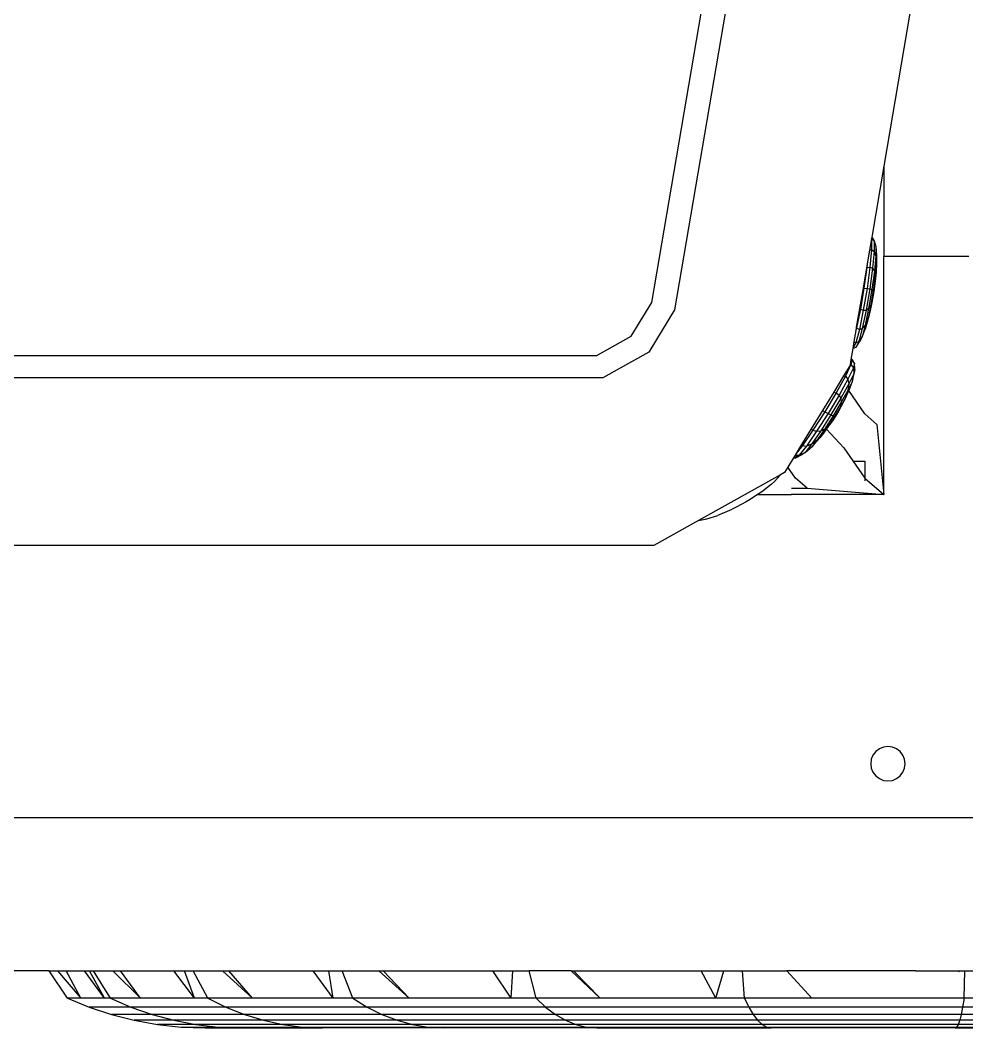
# Model space of a CAD drawing. Header units: inches. Extents: x -625442 to 34963, y -27993 to 66986.
# Drawn here: x 3347.11 to 3374.65, y 21991.6 to 22020.91 of the extents above; entities that cross this region are included whole.
import ezdxf

# ---------------------------------------------------------------- set-up
doc = ezdxf.new("R2010")
doc.units = ezdxf.units.IN
doc.header["$LTSCALE"] = 0.5
doc.header["$MEASUREMENT"] = 0
doc.layers.add('P-FURNITURE', color=201, linetype='Continuous')

# ---------------------------------------------------------------- blocks, each defined once
blk = doc.blocks.new('John Deere pl')
for p, q in [((6.205, 1.6051), (6.2717, 1.9963)), ((6.2993, 1.9943), (6.2315, 1.5966)), ((6.5107, 1.9792), (6.4739, 1.7631)), ((6.4739, 1.7631), (6.4598, 1.6809)), ((6.4739, 1.7631), (6.4739, 1.6589)), ((6.4595, 1.6791), (6.4572, 1.6657)), ((6.4596, 1.6795), (6.4595, 1.6791)), ((6.4595, 1.6791), (6.4597, 1.6792)), ((6.4598, 1.6809), (6.4596, 1.6795)), ((6.4596, 1.6795), (6.4597, 1.6792)), ((6.4597, 1.6792), (6.4596, 1.6665)), ((6.4597, 1.6792), (6.4627, 1.6766)), ((6.461, 1.6798), (6.4598, 1.6809)), ((6.461, 1.6798), (6.4627, 1.6766)), ((6.4627, 1.6766), (6.4626, 1.6643)), ((6.4627, 1.6766), (6.4646, 1.67)), ((6.4646, 1.67), (6.4645, 1.6614)), ((6.4646, 1.67), (6.4653, 1.6597)), ((6.4572, 1.6657), (6.4545, 1.6499)), ((6.4572, 1.6657), (6.4596, 1.6665)), ((6.4596, 1.6665), (6.4578, 1.6463)), ((6.4596, 1.6665), (6.4626, 1.6643)), ((6.4626, 1.6643), (6.4608, 1.6448)), ((6.4626, 1.6643), (6.4645, 1.659)), ((6.4645, 1.659), (6.4629, 1.6414)), ((6.4645, 1.6614), (6.4653, 1.6597)), ((6.4645, 1.6614), (6.4645, 1.659)), ((6.4645, 1.659), (6.4651, 1.6523)), ((6.4653, 1.6597), (6.4651, 1.6523)), ((6.4653, 1.6597), (6.4653, 1.6507)), ((6.4739, 1.3829), (6.4739, 1.6589)), ((6.4739, 1.6589), (6.5725, 1.6589)), ((6.4545, 1.6499), (6.4538, 1.6455)), ((6.4545, 1.6499), (6.4542, 1.6457)), ((6.4542, 1.6457), (6.4578, 1.6463)), ((6.4578, 1.6463), (6.4544, 1.6216)), ((6.4578, 1.6463), (6.4608, 1.6448)), ((6.4649, 1.6467), (6.4643, 1.6405)), ((6.465, 1.6466), (6.4643, 1.6405)), ((6.4653, 1.6507), (6.4649, 1.6402)), ((6.465, 1.6475), (6.4649, 1.6467)), ((6.4649, 1.6467), (6.465, 1.6466)), ((6.465, 1.6466), (6.4649, 1.6402)), ((6.4653, 1.6507), (6.465, 1.6475)), ((6.465, 1.6475), (6.465, 1.6466)), ((6.4651, 1.6523), (6.4653, 1.6507)), ((6.4538, 1.6455), (6.4498, 1.6219)), ((6.4542, 1.6457), (6.4509, 1.6219)), ((6.4538, 1.6455), (6.4542, 1.6457)), ((6.4608, 1.6448), (6.4575, 1.621)), ((6.4629, 1.6414), (6.46, 1.6201)), ((6.4608, 1.6448), (6.4629, 1.6414)), ((6.464, 1.6364), (6.4616, 1.619)), ((6.4629, 1.6414), (6.464, 1.6364)), ((6.4643, 1.6405), (6.464, 1.6364)), ((6.4649, 1.6402), (6.464, 1.6328)), ((6.4649, 1.6402), (6.464, 1.6301)), ((6.464, 1.6364), (6.464, 1.6328)), ((6.464, 1.6301), (6.4623, 1.6178)), ((6.464, 1.6328), (6.464, 1.6301)), ((6.4498, 1.6219), (6.4457, 1.5982)), ((6.4509, 1.6219), (6.4468, 1.5974)), ((6.4498, 1.6219), (6.4509, 1.6219)), ((6.4544, 1.6216), (6.4501, 1.5963)), ((6.4509, 1.6219), (6.4544, 1.6216)), ((6.4575, 1.621), (6.4534, 1.5965)), ((6.4544, 1.6216), (6.4575, 1.621)), ((6.46, 1.6201), (6.4562, 1.5981)), ((6.4575, 1.621), (6.46, 1.6201)), ((6.4616, 1.619), (6.4586, 1.6011)), ((6.46, 1.6201), (6.4616, 1.619)), ((6.4623, 1.6178), (6.4601, 1.6051)), ((6.4616, 1.619), (6.4623, 1.6178)), ((6.1811, 1.5661), (6.205, 1.6051)), ((6.4586, 1.6011), (6.4553, 1.5854)), ((6.4562, 1.5981), (6.4586, 1.6011)), ((6.4601, 1.6051), (6.4578, 1.594)), ((6.4586, 1.6011), (6.4601, 1.6051)), ((6.2315, 1.5966), (6.2017, 1.5478)), ((6.4457, 1.5982), (6.442, 1.5765)), ((6.4468, 1.5974), (6.4423, 1.576)), ((6.4501, 1.5963), (6.4455, 1.5741)), ((6.4457, 1.5982), (6.4468, 1.5974)), ((6.4468, 1.5974), (6.4501, 1.5963)), ((6.4534, 1.5965), (6.4489, 1.5751)), ((6.4501, 1.5963), (6.4534, 1.5965)), ((6.4562, 1.5981), (6.4522, 1.5789)), ((6.4534, 1.5965), (6.4562, 1.5981)), ((6.4553, 1.5854), (6.4562, 1.5884)), ((6.4578, 1.594), (6.4557, 1.5862)), ((6.4557, 1.5862), (6.4562, 1.5884)), ((6.4562, 1.5884), (6.4578, 1.594)), ((6.442, 1.5765), (6.4413, 1.5726)), ((6.442, 1.5765), (6.4423, 1.576)), ((6.4522, 1.5789), (6.4486, 1.5654)), ((6.4489, 1.5751), (6.4522, 1.5789)), ((6.4522, 1.5789), (6.4552, 1.5852)), ((6.4523, 1.5744), (6.4557, 1.5862)), ((6.4552, 1.5852), (6.4523, 1.5744)), ((6.4553, 1.5854), (6.4552, 1.5852)), ((6.4557, 1.5862), (6.4553, 1.5854)), ((6.1406, 1.5435), (6.1811, 1.5661)), ((6.4413, 1.5726), (6.4392, 1.5601)), ((6.4423, 1.576), (6.4413, 1.5726)), ((6.4455, 1.5741), (6.4413, 1.5585)), ((6.4423, 1.576), (6.4455, 1.5741)), ((6.4489, 1.5751), (6.4448, 1.56)), ((6.4448, 1.56), (6.4486, 1.5654)), ((6.4455, 1.5741), (6.4489, 1.5751)), ((6.4486, 1.5654), (6.4458, 1.5596)), ((6.4486, 1.5654), (6.4523, 1.5744)), ((6.4392, 1.5601), (6.4378, 1.552)), ((6.4413, 1.5585), (6.4381, 1.5518)), ((6.4381, 1.5518), (6.4417, 1.5535)), ((6.4392, 1.5601), (6.4413, 1.5585)), ((6.4413, 1.5585), (6.4448, 1.56)), ((6.4448, 1.56), (6.4417, 1.5535)), ((6.4417, 1.5535), (6.4458, 1.5596)), ((6.1406, 1.5435), (5.0393, 1.5435)), ((6.2017, 1.5478), (6.1484, 1.5181)), ((6.4378, 1.552), (6.4356, 1.539)), ((6.4378, 1.552), (6.4381, 1.5518)), ((6.4344, 1.5318), (6.4273, 1.5201)), ((6.4358, 1.5333), (6.4293, 1.5198)), ((6.4387, 1.5295), (6.4323, 1.5165)), ((6.4347, 1.5333), (6.4344, 1.5318)), ((6.4356, 1.539), (6.4347, 1.5333)), ((6.4347, 1.5333), (6.4358, 1.5333)), ((6.4372, 1.539), (6.4356, 1.539)), ((6.4372, 1.539), (6.4358, 1.5333)), ((6.4358, 1.5333), (6.4387, 1.5295)), ((6.44, 1.535), (6.4372, 1.539)), ((6.44, 1.535), (6.4387, 1.5295)), ((6.4387, 1.5295), (6.439, 1.5224)), ((6.4402, 1.5274), (6.44, 1.535)), ((6.1484, 1.5181), (5.0316, 1.5181)), ((6.4273, 1.5201), (6.4159, 1.5015)), ((6.4293, 1.5198), (6.4186, 1.5006)), ((6.4273, 1.5201), (6.4293, 1.5198)), ((6.4293, 1.5198), (6.4323, 1.5165)), ((6.439, 1.5224), (6.4333, 1.5108)), ((6.439, 1.5224), (6.4377, 1.5166)), ((6.4378, 1.5167), (6.4402, 1.5274)), ((6.4402, 1.5274), (6.439, 1.5224)), ((6.4323, 1.5165), (6.422, 1.4979)), ((6.4333, 1.5108), (6.4241, 1.4942)), ((6.4368, 1.5127), (6.4322, 1.5031)), ((6.4333, 1.5108), (6.4322, 1.5031)), ((6.4323, 1.5165), (6.4333, 1.5108)), ((6.4368, 1.5127), (6.4332, 1.5033)), ((6.4378, 1.5167), (6.4368, 1.5127)), ((6.4376, 1.516), (6.4368, 1.5127)), ((6.4376, 1.516), (6.4378, 1.5167)), ((6.4377, 1.5166), (6.4376, 1.516)), ((6.4377, 1.5166), (6.4378, 1.5167)), ((6.4159, 1.5015), (6.4027, 1.48)), ((6.4186, 1.5006), (6.4054, 1.4786)), ((6.422, 1.4979), (6.4092, 1.4767)), ((6.4159, 1.5015), (6.4186, 1.5006)), ((6.4186, 1.5006), (6.422, 1.4979)), ((6.422, 1.4979), (6.4241, 1.4942)), ((6.4322, 1.5031), (6.4246, 1.4896)), ((6.4322, 1.5031), (6.429, 1.4941)), ((6.4323, 1.5008), (6.429, 1.4941)), ((6.4332, 1.5033), (6.4323, 1.5008)), ((6.4518, 1.4764), (6.4332, 1.5033)), ((6.4241, 1.4942), (6.4126, 1.4751)), ((6.4246, 1.4896), (6.4153, 1.474)), ((6.4237, 1.4845), (6.4171, 1.4735)), ((6.424, 1.4842), (6.4212, 1.4793)), ((6.424, 1.4842), (6.4224, 1.4818)), ((6.4235, 1.4841), (6.4224, 1.4818)), ((6.4257, 1.4877), (6.4235, 1.4841)), ((6.4237, 1.4845), (6.4235, 1.4841)), ((6.4246, 1.4896), (6.4237, 1.4845)), ((6.4259, 1.4884), (6.4237, 1.4845)), ((6.429, 1.4941), (6.424, 1.4842)), ((6.4257, 1.4877), (6.424, 1.4842)), ((6.4241, 1.4942), (6.4246, 1.4896)), ((6.4278, 1.4919), (6.4257, 1.4877)), ((6.4259, 1.4884), (6.4257, 1.4877)), ((6.4278, 1.4919), (6.4259, 1.4884)), ((6.429, 1.4941), (6.4278, 1.4919)), ((6.4027, 1.48), (6.3897, 1.4587)), ((6.4054, 1.4786), (6.3917, 1.4572)), ((6.4092, 1.4767), (6.396, 1.456)), ((6.4126, 1.4751), (6.4008, 1.4565)), ((6.4027, 1.48), (6.4054, 1.4786)), ((6.4054, 1.4786), (6.4092, 1.4767)), ((6.4153, 1.474), (6.4056, 1.4589)), ((6.4092, 1.4767), (6.4126, 1.4751)), ((6.4171, 1.4735), (6.4102, 1.4628)), ((6.4126, 1.4751), (6.4153, 1.474)), ((6.4178, 1.4736), (6.4143, 1.468)), ((6.4153, 1.474), (6.4171, 1.4735)), ((6.4171, 1.4735), (6.4178, 1.4736)), ((6.4212, 1.4793), (6.4178, 1.4736)), ((6.4224, 1.4818), (6.4212, 1.4793)), ((6.4518, 1.4764), (6.4656, 1.464)), ((6.4102, 1.4628), (6.4041, 1.454)), ((6.4056, 1.4589), (6.4102, 1.4628)), ((6.4074, 1.4584), (6.4111, 1.4635)), ((6.4102, 1.4628), (6.4143, 1.468)), ((6.4143, 1.468), (6.4111, 1.4635)), ((6.4656, 1.464), (6.4739, 1.3829)), ((6.3897, 1.4587), (6.3786, 1.4406)), ((6.3917, 1.4572), (6.3795, 1.4395)), ((6.396, 1.456), (6.3843, 1.4389)), ((6.3897, 1.4587), (6.3917, 1.4572)), ((6.4008, 1.4565), (6.3903, 1.4413)), ((6.3909, 1.4385), (6.3998, 1.4484)), ((6.3917, 1.4572), (6.396, 1.456)), ((6.396, 1.456), (6.4008, 1.4565)), ((6.4056, 1.4589), (6.397, 1.4464)), ((6.397, 1.4464), (6.4041, 1.454)), ((6.4041, 1.454), (6.3998, 1.4484)), ((6.4008, 1.4565), (6.4056, 1.4589)), ((6.4041, 1.454), (6.4074, 1.4584)), ((6.4275, 1.437), (6.4074, 1.4584)), ((6.3786, 1.4406), (6.3723, 1.4303)), ((6.3795, 1.4395), (6.3723, 1.4303)), ((6.3843, 1.4389), (6.3759, 1.4282)), ((6.3786, 1.4406), (6.3795, 1.4395)), ((6.3795, 1.4395), (6.3843, 1.4389)), ((6.3903, 1.4413), (6.3827, 1.4316)), ((6.3827, 1.4316), (6.3909, 1.4385)), ((6.3843, 1.4389), (6.3903, 1.4413)), ((6.3903, 1.4413), (6.397, 1.4464)), ((6.397, 1.4464), (6.3909, 1.4385)), ((6.4275, 1.437), (6.4518, 1.4018)), ((6.3693, 1.4254), (6.3626, 1.4145)), ((6.3712, 1.4284), (6.3693, 1.4254)), ((6.3693, 1.4254), (6.3721, 1.4253)), ((6.3723, 1.4303), (6.3712, 1.4284)), ((6.3712, 1.4284), (6.3728, 1.4283)), ((6.3721, 1.4253), (6.3793, 1.4291)), ((6.3721, 1.4253), (6.3728, 1.4283)), ((6.3759, 1.4282), (6.3721, 1.4253)), ((6.3728, 1.4283), (6.3759, 1.4282)), ((6.3759, 1.4282), (6.3827, 1.4316)), ((6.3827, 1.4316), (6.3793, 1.4291)), ((6.3626, 1.4145), (6.3587, 1.4081)), ((6.3714, 1.4018), (6.3626, 1.4145)), ((6.4384, 1.4213), (6.4518, 1.4213)), ((6.4518, 1.4213), (6.4518, 1.4018)), ((6.4518, 1.4168), (6.4518, 1.3985)), ((6.3543, 1.4056), (6.2592, 1.3525)), ((6.3471, 1.3978), (6.3543, 1.4055)), ((6.3587, 1.4081), (6.3543, 1.4056)), ((6.3543, 1.4055), (6.3543, 1.4056)), ((6.3851, 1.39), (6.3714, 1.4018)), ((6.4518, 1.4018), (6.4739, 1.3829)), ((6.3434, 1.3945), (6.3341, 1.387)), ((6.3471, 1.3978), (6.3434, 1.3945)), ((6.367, 1.39), (6.3851, 1.39)), ((6.3851, 1.39), (6.4739, 1.3829)), ((6.3276, 1.3827), (6.3191, 1.3771)), ((6.328, 1.3829), (6.3276, 1.3827)), ((6.3341, 1.387), (6.328, 1.3829)), ((6.328, 1.3829), (6.367, 1.3829)), ((6.4739, 1.3829), (6.367, 1.3829)), ((6.3029, 1.3681), (6.2982, 1.3659)), ((6.3085, 1.371), (6.3029, 1.3681)), ((6.3142, 1.3742), (6.3085, 1.371)), ((6.3191, 1.3771), (6.3142, 1.3742)), ((6.2592, 1.3525), (6.2689, 1.3544)), ((6.2689, 1.3544), (6.2814, 1.3586)), ((6.2872, 1.361), (6.2814, 1.3586)), ((6.2872, 1.361), (6.2982, 1.3659)), ((6.2592, 1.3525), (6.2075, 1.3236)), ((6.2075, 1.3236), (5.3161, 1.3236)), ((6.4687, 1.0882), (6.4645, 1.085)), ((6.4735, 1.0902), (6.4687, 1.0882)), ((6.4787, 1.0909), (6.4735, 1.0902)), ((6.4838, 1.0902), (6.4787, 1.0909)), ((6.4887, 1.0882), (6.4838, 1.0902)), ((6.4928, 1.085), (6.4887, 1.0882)), ((6.4593, 1.0761), (6.4587, 1.0709)), ((6.4613, 1.0809), (6.4593, 1.0761)), ((6.4645, 1.085), (6.4613, 1.0809)), ((6.496, 1.0809), (6.4928, 1.085)), ((6.498, 1.0761), (6.496, 1.0809)), ((6.4987, 1.0709), (6.498, 1.0761)), ((6.4587, 1.0709), (6.4593, 1.0657)), ((6.4593, 1.0657), (6.4613, 1.0609)), ((6.496, 1.0609), (6.498, 1.0657)), ((6.498, 1.0657), (6.4987, 1.0709)), ((6.4613, 1.0609), (6.4645, 1.0567)), ((6.4645, 1.0567), (6.4687, 1.0536)), ((6.4687, 1.0536), (6.4735, 1.0516)), ((6.4735, 1.0516), (6.4787, 1.0509)), ((6.4787, 1.0509), (6.4838, 1.0516)), ((6.4838, 1.0516), (6.4887, 1.0536)), ((6.4887, 1.0536), (6.4928, 1.0567)), ((6.4928, 1.0567), (6.496, 1.0609)), ((6.8568, 1.0082), (5.4264, 1.0082)), ((5.5066, 0.8309), (5.3161, 0.8309)), ((5.528, 0.7994), (5.5066, 0.8309)), ((5.5066, 0.8309), (5.5166, 0.8309)), ((5.5166, 0.8309), (5.5433, 0.7994)), ((5.5166, 0.8309), (5.5265, 0.8309)), ((5.5433, 0.7994), (5.5265, 0.8309)), ((5.5265, 0.8309), (5.5477, 0.8309)), ((5.571, 0.7994), (5.5477, 0.8309)), ((5.5477, 0.8309), (5.5535, 0.8309)), ((5.571, 0.7994), (5.5535, 0.8309)), ((5.5535, 0.8309), (5.558, 0.8309)), ((5.5778, 0.7994), (5.558, 0.8309)), ((5.558, 0.8309), (5.5807, 0.8309)), ((5.5807, 0.8309), (5.6125, 0.7994)), ((5.5807, 0.8309), (5.5896, 0.8309)), ((5.6125, 0.7994), (5.5896, 0.8309)), ((5.5896, 0.8309), (5.6511, 0.8309)), ((5.6752, 0.7994), (5.6511, 0.8309)), ((5.6511, 0.8309), (5.6637, 0.8309)), ((5.6752, 0.7994), (5.6637, 0.8309)), ((5.6637, 0.8309), (5.6738, 0.8309)), ((5.6906, 0.7994), (5.6738, 0.8309)), ((5.6738, 0.8309), (5.7076, 0.8309)), ((5.7076, 0.8309), (5.7423, 0.7994)), ((5.7076, 0.8309), (5.7149, 0.8309)), ((5.7423, 0.7994), (5.7149, 0.8309)), ((5.7149, 0.8309), (5.8125, 0.8309)), ((5.8358, 0.7994), (5.8125, 0.8309)), ((5.8125, 0.8309), (5.831, 0.8309)), ((5.8358, 0.7994), (5.831, 0.8309)), ((5.831, 0.8309), (5.8461, 0.8309)), ((5.8588, 0.7994), (5.8461, 0.8309)), ((5.8461, 0.8309), (5.8888, 0.8309)), ((5.8888, 0.8309), (5.924, 0.7994)), ((5.8888, 0.8309), (5.8939, 0.8309)), ((5.924, 0.7994), (5.8939, 0.8309)), ((5.8939, 0.8309), (6.0209, 0.8309)), ((6.0419, 0.7994), (6.0209, 0.8309)), ((6.0209, 0.8309), (6.0442, 0.8309)), ((6.0419, 0.7994), (6.0442, 0.8309)), ((6.0442, 0.8309), (6.0631, 0.8309)), ((6.0709, 0.7994), (6.0631, 0.8309)), ((6.1117, 0.8309), (6.0631, 0.8309)), ((6.1117, 0.8309), (6.1451, 0.7994)), ((6.1117, 0.8309), (6.1144, 0.8309)), ((6.1451, 0.7994), (6.1144, 0.8309)), ((6.1144, 0.8309), (6.2622, 0.8309)), ((6.2794, 0.7994), (6.2622, 0.8309)), ((6.2622, 0.8309), (6.2886, 0.8309)), ((6.2794, 0.7994), (6.2886, 0.8309)), ((6.2886, 0.8309), (6.3102, 0.8309)), ((6.3124, 0.7994), (6.3102, 0.8309)), ((6.3102, 0.8309), (6.3614, 0.8309)), ((6.3906, 0.7994), (6.3614, 0.8309)), ((6.5111, 0.8309), (6.3614, 0.8309)), ((6.5114, 0.8301), (6.5111, 0.8309)), ((6.5111, 0.8309), (6.5387, 0.8309)), ((6.5385, 0.8305), (6.5387, 0.8309)), ((6.5387, 0.8309), (6.5614, 0.8309)), ((6.5613, 0.8296), (6.5614, 0.8309)), ((6.5614, 0.8309), (6.5676, 0.8309)), ((6.5669, 0.7994), (6.5676, 0.8309)), ((6.5676, 0.8309), (6.768, 0.8309)), ((5.528, 0.7994), (5.553, 0.789)), ((5.5433, 0.7994), (5.528, 0.7994)), ((5.571, 0.7994), (5.5433, 0.7994)), ((5.5778, 0.7994), (5.571, 0.7994)), ((5.5778, 0.7994), (5.6015, 0.789)), ((5.6125, 0.7994), (5.5778, 0.7994)), ((5.6752, 0.7994), (5.6125, 0.7994)), ((5.6906, 0.7994), (5.6752, 0.7994)), ((5.7423, 0.7994), (5.6906, 0.7994)), ((5.6906, 0.7994), (5.7114, 0.789)), ((5.8358, 0.7994), (5.7423, 0.7994)), ((5.8588, 0.7994), (5.8358, 0.7994)), ((5.8588, 0.7994), (5.8753, 0.789)), ((5.924, 0.7994), (5.8588, 0.7994)), ((6.0419, 0.7994), (5.924, 0.7994)), ((6.0709, 0.7994), (6.0419, 0.7994)), ((6.1451, 0.7994), (6.0709, 0.7994)), ((6.0709, 0.7994), (6.082, 0.789)), ((6.2794, 0.7994), (6.1451, 0.7994)), ((6.3124, 0.7994), (6.2794, 0.7994)), ((6.3906, 0.7994), (6.3124, 0.7994)), ((6.3124, 0.7994), (6.3173, 0.789)), ((6.5669, 0.7994), (6.3906, 0.7994)), ((6.5669, 0.7994), (6.5652, 0.789)), ((6.817, 0.7994), (6.5669, 0.7994)), ((5.553, 0.789), (5.5788, 0.7804)), ((5.6015, 0.789), (5.553, 0.789)), ((5.7114, 0.789), (5.6015, 0.789)), ((5.6015, 0.789), (5.626, 0.7804)), ((5.8753, 0.789), (5.7114, 0.789)), ((5.7114, 0.789), (5.733, 0.7804)), ((6.082, 0.789), (5.8753, 0.789)), ((5.8753, 0.789), (5.8924, 0.7804)), ((6.3173, 0.789), (6.082, 0.789)), ((6.082, 0.789), (6.0934, 0.7804)), ((6.5652, 0.789), (6.3173, 0.789)), ((6.3173, 0.789), (6.3223, 0.7804)), ((6.5652, 0.789), (6.5635, 0.7804)), ((6.809, 0.789), (6.5652, 0.789)), ((5.5788, 0.7804), (5.6054, 0.7736)), ((5.626, 0.7804), (5.5788, 0.7804)), ((5.6054, 0.7736), (5.6324, 0.7688)), ((5.6512, 0.7736), (5.6054, 0.7736)), ((5.626, 0.7804), (5.6512, 0.7736)), ((5.733, 0.7804), (5.626, 0.7804)), ((5.6512, 0.7736), (5.6769, 0.7688)), ((5.7551, 0.7736), (5.6512, 0.7736)), ((5.8924, 0.7804), (5.733, 0.7804)), ((5.733, 0.7804), (5.7551, 0.7736)), ((5.7551, 0.7736), (5.7777, 0.7688)), ((5.9099, 0.7736), (5.7551, 0.7736)), ((6.0934, 0.7804), (5.8924, 0.7804)), ((5.8924, 0.7804), (5.9099, 0.7736)), ((5.9099, 0.7736), (5.9278, 0.7688)), ((6.1052, 0.7736), (5.9099, 0.7736)), ((6.0934, 0.7804), (6.1052, 0.7736)), ((6.3223, 0.7804), (6.0934, 0.7804)), ((6.1052, 0.7736), (6.1172, 0.7688)), ((6.3275, 0.7736), (6.1052, 0.7736)), ((6.3223, 0.7804), (6.3275, 0.7736)), ((6.5635, 0.7804), (6.3223, 0.7804)), ((6.3275, 0.7736), (6.3328, 0.7688)), ((6.5618, 0.7736), (6.3275, 0.7736)), ((6.5618, 0.7736), (6.56, 0.7688)), ((6.5635, 0.7804), (6.5618, 0.7736)), ((6.7921, 0.7736), (6.5618, 0.7736)), ((6.8006, 0.7804), (6.5635, 0.7804)), ((5.6324, 0.7688), (5.6599, 0.7658)), ((5.6769, 0.7688), (5.6324, 0.7688)), ((5.6599, 0.7658), (5.6875, 0.7649)), ((5.6599, 0.7658), (5.7029, 0.7658)), ((5.6769, 0.7688), (5.7029, 0.7658)), ((5.7777, 0.7688), (5.6769, 0.7688)), ((5.6875, 0.7649), (5.7291, 0.7649)), ((5.7029, 0.7658), (5.7291, 0.7649)), ((5.7029, 0.7658), (5.8005, 0.7658)), ((5.7291, 0.7649), (5.8235, 0.7649)), ((5.7777, 0.7688), (5.8005, 0.7658)), ((5.9278, 0.7688), (5.7777, 0.7688)), ((5.8005, 0.7658), (5.8235, 0.7649)), ((5.8005, 0.7658), (5.9459, 0.7658)), ((5.9642, 0.7649), (5.8235, 0.7649)), ((5.9278, 0.7688), (5.9459, 0.7658)), ((6.1172, 0.7688), (5.9278, 0.7688)), ((5.9459, 0.7658), (5.9642, 0.7649)), ((5.9459, 0.7658), (6.1293, 0.7658)), ((6.1415, 0.7649), (5.9642, 0.7649)), ((6.1172, 0.7688), (6.1293, 0.7658)), ((6.3328, 0.7688), (6.1172, 0.7688)), ((6.1293, 0.7658), (6.1415, 0.7649)), ((6.1293, 0.7658), (6.3382, 0.7658)), ((6.1415, 0.7649), (6.3435, 0.7649)), ((6.3328, 0.7688), (6.3382, 0.7658)), ((6.56, 0.7688), (6.3328, 0.7688)), ((6.3382, 0.7658), (6.3435, 0.7649)), ((6.3382, 0.7658), (6.5582, 0.7658)), ((6.5564, 0.7649), (6.3435, 0.7649)), ((6.5582, 0.7658), (6.5564, 0.7649)), ((6.5564, 0.7649), (6.7656, 0.7649)), ((6.56, 0.7688), (6.5582, 0.7658)), ((6.5582, 0.7658), (6.7745, 0.7658)), ((6.7833, 0.7688), (6.56, 0.7688))]:
    blk.add_line(p, q)

msp = doc.modelspace()

# ---------------------------------------------------------------- block references
at = {"layer": 'P-FURNITURE', "xscale": 25.10658779755309, "yscale": 25.10658779755309, "zscale": 25.10658779755309}
msp.add_blockref('John Deere pl', (3209.69576, 21972.39446), dxfattribs=at)

doc.saveas('drawing.dxf')
